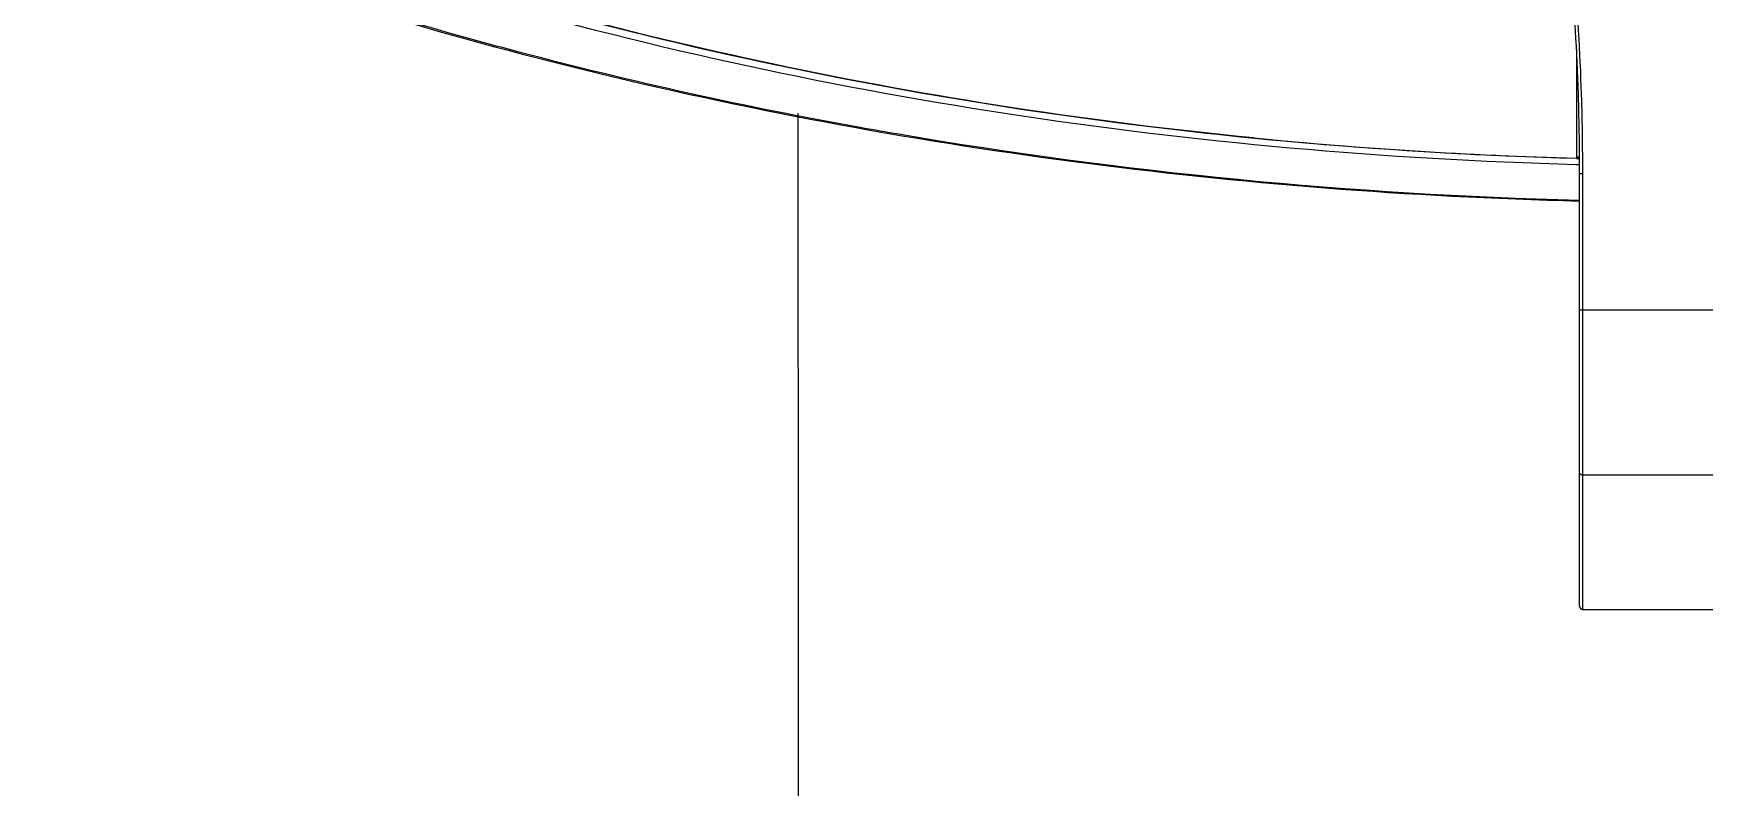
# Model space of a CAD drawing. Header units: millimetres. Extents: x 601 to 1195, y -13 to 407.
# Drawn here: x 899.69 to 919.64, y 262.26 to 271.26 of the extents above; entities that cross this region are included whole.
import ezdxf

# ---------------------------------------------------------------- set-up
doc = ezdxf.new("R2010")
doc.units = ezdxf.units.MM
doc.header["$LTSCALE"] = 0.1

msp = doc.modelspace()

# ---------------------------------------------------------------- linework, layer by layer
for p, q in [((918.1145, 271.0777), (918.1145, 269.7932)), ((918.1264, 269.7704), (918.1133, 269.7707)), ((918.1264, 269.7704), (918.1264, 269.7704)), ((918.1324, 269.7694), (918.1265, 269.7704)), ((918.1121, 269.7007), (918.1282, 269.7002)), ((918.1282, 269.7002), (918.1551, 269.6995)), ((918.1517, 264.4626), (918.1517, 269.5886)), ((918.1892, 264.6974), (918.1892, 269.5871)), ((921.1142, 267.9629), (918.1892, 267.9629)), ((921.1142, 265.9928), (918.1892, 265.9928)), ((918.1892, 264.428), (918.1892, 264.6974)), ((918.1517, 264.428), (918.1517, 264.4626)), ((918.1892, 264.39), (918.1892, 264.428)), ((918.1892, 264.39), (921.1142, 264.39))]:
    msp.add_line(p, q)
for points in [[(908.6084, 210.9418), (908.7052, 225.6629), (908.7825, 239.4938), (908.8232, 252.3675), (908.8275, 264.2412), (908.8212, 270.3112)], [(918.1528, 269.7497), (918.1526, 269.7504), (918.1477, 269.7593), (918.1365, 269.7679), (918.1324, 269.7694)]]:
    msp.add_lwpolyline(points)
for centre, radius, start, end in [((917.3111, 316.2228), 46.6981, 249.78981, 254.45848), ((918.1694, 319.1283), 49.7274, 254.40266, 255.22533), ((918.7318, 321.3162), 51.9863, 255.24086, 259.86303), ((919.1845, 323.6172), 54.3311, 259.82026, 260.29305), ((919.5448, 325.8973), 56.6394, 260.32263, 268.58758), ((919.639, 324.9361), 55.1825, 264.40755, 268.41909), ((886.1872, 269.6064), 31.9644, 0.36987, 0.75064), ((886.4764, 269.6049), 31.7128, 0.37181, 0.75456), ((883.6438, 269.5901), 34.5079, 359.99748, 0.36969), ((883.9556, 269.5886), 34.2336, 359.99747, 0.37163), ((918.1892, 264.4275), 0.0375, 179.99996, 269.99996)]:
    msp.add_arc(centre, radius, start, end)
for points, knots in [([(885.1865, 292.4931), (885.1036, 291.7895), (885.0511, 290.3628), (885.323, 288.2248), (885.9418, 286.1164), (887.2452, 283.3171), (889.7649, 279.9935), (893.8776, 276.5735), (898.9784, 273.7322), (904.8726, 271.569), (911.3353, 270.1607), (915.8297, 269.7634), (918.1121, 269.7007)], [0, 0, 0, 0, 0.0478515, 0.0959173, 0.1449537, 0.1956368, 0.3037829, 0.4232679, 0.5545119, 0.6962005, 0.8457976, 1, 1, 1, 1]), ([(918.1133, 269.7707), (915.9519, 269.8306), (911.6908, 270.1967), (905.5425, 271.4825), (899.8902, 273.4568), (894.9309, 276.0551), (890.8379, 279.193), (888.2136, 282.2538), (886.7387, 284.8568), (885.956, 286.8261), (885.4827, 288.8352), (885.3767, 290.193), (885.3767, 290.8657)], [0, 0, 0, 0, 0.1524929, 0.3007927, 0.4418927, 0.5734154, 0.6939807, 0.803617, 0.8549471, 0.9044085, 0.9525534, 1, 1, 1, 1]), ([(914.2614, 270.0163), (912.3389, 270.2049), (908.5766, 270.7769), (903.1918, 272.2304), (898.2834, 274.2289), (893.9929, 276.7172), (890.4435, 279.6313), (887.7419, 282.8963), (886.2552, 285.8907), (885.6065, 288.3311), (885.4559, 289.5547), (885.4244, 290.163)], [0, 0, 0, 0, 0.152673, 0.3000632, 0.4398632, 0.5703486, 0.6906292, 0.8009435, 0.9029385, 0.9518605, 1, 1, 1, 1]), ([(918.149, 269.2602), (916.1229, 269.3123), (912.1168, 269.623), (906.2895, 270.7077), (900.8332, 272.3791), (895.8987, 274.5938), (891.6209, 277.2958), (888.1182, 280.4226), (885.4963, 283.8999), (884.3714, 286.4686), (884.0045, 287.7544)], [0, 0, 0, 0, 0.1476542, 0.292094, 0.4309947, 0.5624066, 0.6849804, 0.7981947, 0.9025971, 1, 1, 1, 1]), ([(918.1489, 270.0252), (918.1466, 270.1971), (918.132, 270.8756), (918.0912, 271.5538), (918.0381, 272.0577)], [0, 0, 0, 0, 0.2533419, 1, 1, 1, 1]), ([(918.1864, 270.0225), (918.1841, 270.194), (918.1695, 270.8707), (918.1285, 271.5472), (918.0753, 272.0498)], [0, 0, 0, 0, 0.2533661, 1, 1, 1, 1]), ([(918.1166, 269.7747), (918.117, 269.7739), (918.1181, 269.7724), (918.1198, 269.7716), (918.1206, 269.7712)], [0, 0, 0, 0, 0.4919738, 1, 1, 1, 1]), ([(918.1206, 269.7712), (918.1215, 269.7709), (918.1234, 269.7705), (918.1254, 269.7704), (918.1264, 269.7704)], [0, 0, 0, 0, 0.4636581, 1, 1, 1, 1]), ([(918.1892, 269.5871), (918.1844, 269.5871), (918.1759, 269.5874), (918.1633, 269.587), (918.1575, 269.5886), (918.1517, 269.5876), (918.1517, 269.5886)], [0, 0, 0, 0, 0.3814329, 0.7059082, 0.9223659, 1, 1, 1, 1]), ([(918.1892, 267.9629), (918.1803, 267.9629), (918.1677, 267.9626), (918.1569, 267.9606), (918.1517, 267.9594), (918.1517, 267.9583)], [0, 0, 0, 0, 0.6956061, 0.911902, 1, 1, 1, 1]), ([(918.1892, 265.9928), (918.1799, 265.9928), (918.1623, 265.9969), (918.1517, 266.0134), (918.1517, 266.021)], [0, 0, 0, 0, 0.5495057, 1, 1, 1, 1])]:
    msp.add_open_spline(points, degree=3, knots=knots)
for points in [[(918.1145, 269.7932), (918.1145, 269.787), (918.1152, 269.7807), (918.1166, 269.7747)], [(918.1331, 269.7886), (918.1275, 269.7915), (918.1209, 269.7931), (918.1145, 269.7932)], [(918.1373, 269.7698), (918.1311, 269.7733), (918.1237, 269.7749), (918.1166, 269.7747)], [(918.149, 269.7721), (918.1459, 269.7791), (918.1399, 269.7851), (918.1331, 269.7886)], [(918.1467, 269.762), (918.1441, 269.7651), (918.1408, 269.7678), (918.1373, 269.7698)], [(918.1517, 269.7597), (918.1517, 269.7639), (918.1507, 269.7682), (918.149, 269.7721)]]:
    msp.add_open_spline(points, degree=3)

doc.saveas('drawing.dxf')
